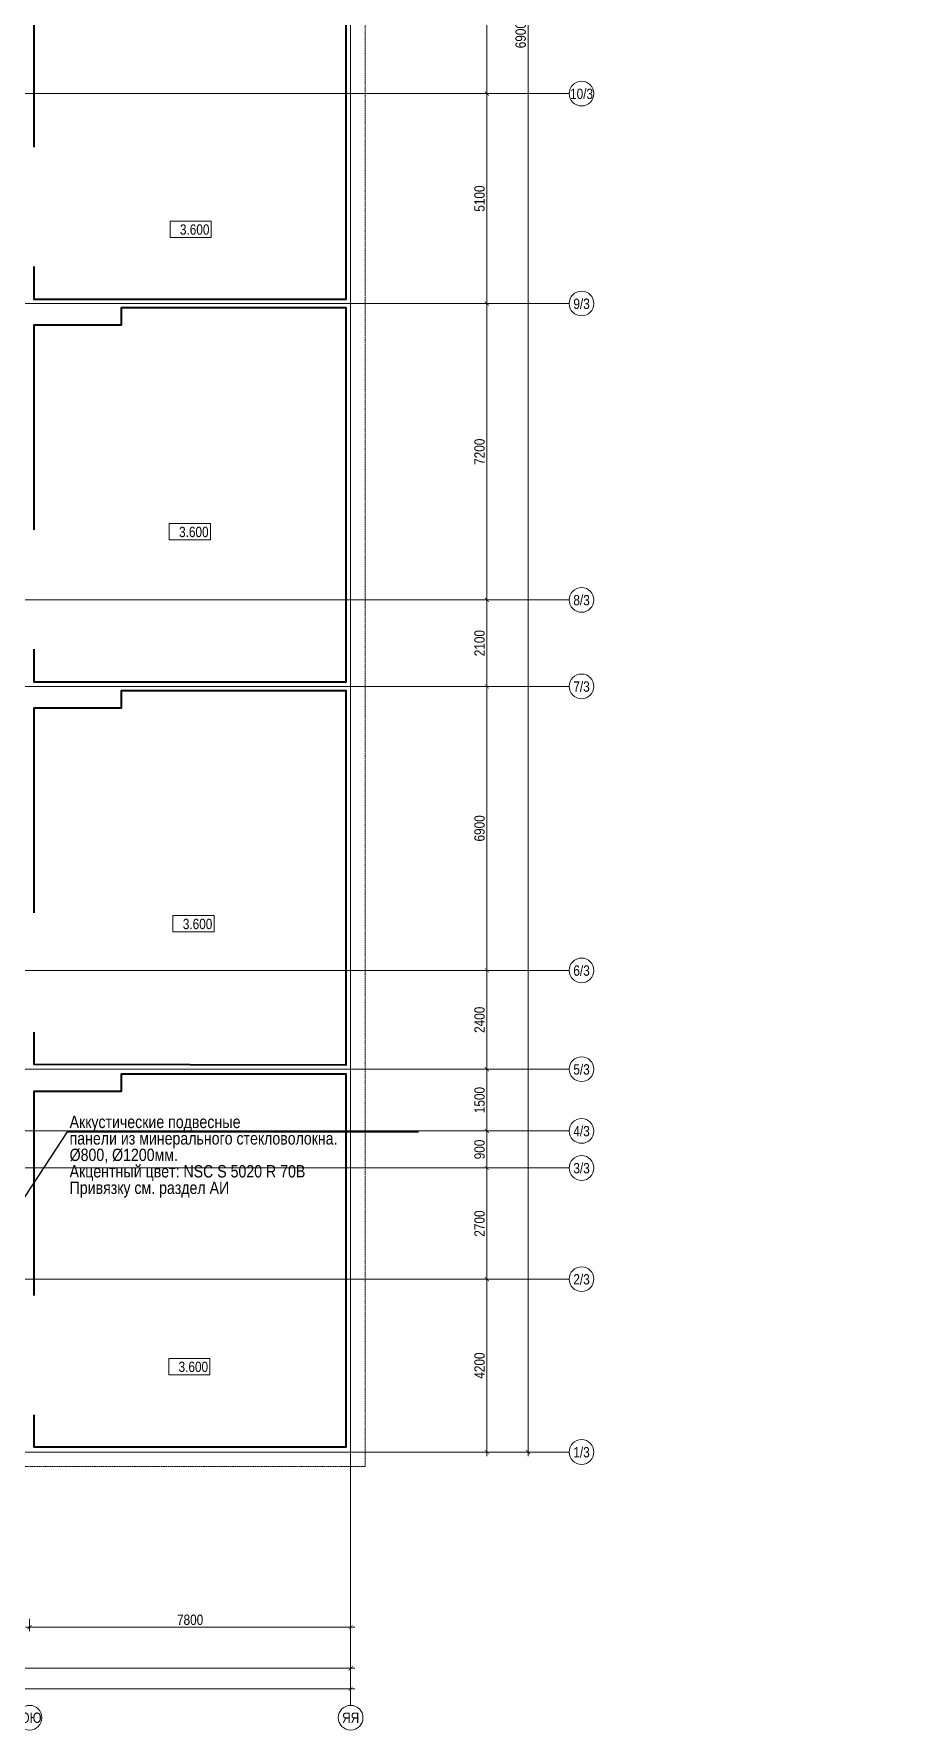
# Model space of a CAD drawing. Header units: millimetres. Extents: x -328335 to 1212475, y -208171 to 164144.
# Drawn here: x 106905 to 127779, y -6755 to 34450 of the extents above; entities that cross this region are included whole.
import ezdxf
from ezdxf import colors
from ezdxf.entities.mleader import LeaderData, LeaderLine
from ezdxf.enums import TextEntityAlignment as Align
from ezdxf.math import Vec2, Vec3

# ---------------------------------------------------------------- set-up
doc = ezdxf.new("R2010")
doc.units = ezdxf.units.MM
doc.header["$LTSCALE"] = 0.5
doc.linetypes.add('CENTER2', pattern=[28.575, 19.05, -3.175, 3.175, -3.175])
doc.linetypes.add('DASHED', pattern=[19.05, 12.7, -6.35])
doc.layers.get('Defpoints').update_dxf_attribs({"color": 140})
for name, color, linetype, lineweight in [('АИ_Плинтус', 3, 'Continuous', 9), ('АР6_потолок_отм', 5, 'Continuous', 5), ('АЦ_Выноски', 7, 'Continuous', 5), ('РД_Оси_размер', 8, 'Continuous', 0)]:
    doc.layers.add(name, color=color, linetype=linetype, lineweight=lineweight)
doc.layers.add('АР_Делит', color=120, linetype='Continuous', lineweight=0, plot=False)
doc.layers.add('РД_Оси_100', color=7, linetype='Continuous', lineweight=0, true_color=0x525252)
doc.styles.add('Arial_Narrow_08', font='ARIALN.TTF', dxfattribs={"width": 0.8})
doc.styles.add('style1', font='ARIALN.TTF')
doc.styles.add('ккк', font='isocpeur.ttf', dxfattribs={"width": 0.85, "oblique": 15})
doc.dimstyles.new('Dim100_ареал', dxfattribs={"dimscale": 100, "dimtxt": 2.5, "dimasz": 1, "dimexe": 1, "dimexo": 1, "dimgap": 0.5, "dimtad": 1, "dimzin": 12, "dimdsep": 46, "dimtxsty": 'style1', "dimblk": 'ARCHTICK', "dimcen": 1, "dimdle": 1, "dimaunit": 1, "dimadec": 0, "dimazin": 3, "dimtfac": 1, "dimtmove": 1, "dimatfit": 3, "dimldrblk": 'OPEN30', "dimfxl": 2, "dimfxlon": 1, "dimtolj": 1, "dimtzin": 0, "dimlwd": 5, "dimlwe": 5, "dimarcsym": 0})

# ---------------------------------------------------------------- blocks, each defined once
blk = doc.blocks.new('A-iden')
at = {"linetype": 'Continuous', "lineweight": 5}
blk.add_circle((0, -4), 3, dxfattribs=at)
at = {"color": 0, "linetype": 'Continuous', "lineweight": 20, "style": 'ккк', "width": 0.85}
blk.add_attdef('ID', text='', height=4, dxfattribs=at).set_placement((0.31, -3.85), align=Align.MIDDLE_CENTER)
blk = doc.blocks.new('_ArchTick')
at = {"color": 0, "linetype": 'ByBlock', "const_width": 0.15}
blk.add_lwpolyline([(-0.5, -0.5), (0.5, 0.5)], dxfattribs=at)
blk = doc.blocks.new('*D526')
at = {"layer": 'Defpoints', "color": 0, "transparency": 16777216}
for p in [(106800, -3255), (114600, -3255), (114600, -4255)]:
    blk.add_point(p, dxfattribs=at)
at = {"layer": 'РД_Оси_размер', "color": 0, "lineweight": 5, "transparency": 16777216}
for p, q in [((106800, -4055), (106800, -4355)), ((114600, -4055), (114600, -4355)), ((106700, -4255), (114700, -4255))]:
    blk.add_line(p, q, dxfattribs=at)
at = {"layer": 'РД_Оси_размер', "color": 0, "lineweight": 5, "transparency": 16777216, "xscale": 100, "yscale": 100, "zscale": 100, "rotation": 180}
blk.add_blockref('_ArchTick', (106800, -4255), dxfattribs=at)
at = {"layer": 'РД_Оси_размер', "color": 0, "lineweight": 5, "transparency": 16777216, "xscale": 100, "yscale": 100, "zscale": 100}
blk.add_blockref('_ArchTick', (114600, -4255), dxfattribs=at)
at = {"layer": 'РД_Оси_размер', "color": 0, "transparency": 16777216, "insert": (110700, -4077), "char_height": 250, "attachment_point": 5, "style": 'style1'}
blk.add_mtext('\\A1;7800', dxfattribs=at)
blk = doc.blocks.new('_Open30')
at = {"color": 0, "linetype": 'ByBlock', "lineweight": -2}
for p, q in [((-1, 0.27), (0, 0)), ((0, 0), (-1, -0.27)), ((0, 0), (-1, 0))]:
    blk.add_line(p, q, dxfattribs=at)
blk = doc.blocks.new('*D575')
at = {"layer": 'Defpoints', "color": 0, "transparency": 16777216}
for p in [(0, -3255), (114600, -3255), (114600, -5755)]:
    blk.add_point(p, dxfattribs=at)
at = {"layer": 'РД_Оси_размер', "color": 0, "lineweight": 5, "transparency": 16777216}
for p, q in [((-100, -5755), (114700, -5755)), ((0, -5555), (0, -5855)), ((114600, -5555), (114600, -5855))]:
    blk.add_line(p, q, dxfattribs=at)
at = {"layer": 'РД_Оси_размер', "color": 0, "lineweight": 5, "transparency": 16777216, "xscale": 100, "yscale": 100, "zscale": 100, "rotation": 180}
blk.add_blockref('_ArchTick', (0, -5755), dxfattribs=at)
at = {"layer": 'РД_Оси_размер', "color": 0, "lineweight": 5, "transparency": 16777216, "xscale": 100, "yscale": 100, "zscale": 100}
blk.add_blockref('_ArchTick', (114600, -5755), dxfattribs=at)
at = {"layer": 'РД_Оси_размер', "color": 0, "transparency": 16777216, "insert": (57300, -5577), "char_height": 250, "attachment_point": 5, "style": 'style1'}
blk.add_mtext('\\A1;114600', dxfattribs=at)
blk = doc.blocks.new('*D574')
at = {"layer": 'Defpoints', "color": 0, "transparency": 16777216}
for p in [(94500, -3255), (114600, -3255), (114600, -5255)]:
    blk.add_point(p, dxfattribs=at)
at = {"layer": 'РД_Оси_размер', "color": 0, "lineweight": 5, "transparency": 16777216}
for p, q in [((94400, -5255), (114700, -5255)), ((94500, -5055), (94500, -5355)), ((114600, -5055), (114600, -5355))]:
    blk.add_line(p, q, dxfattribs=at)
at = {"layer": 'РД_Оси_размер', "color": 0, "lineweight": 5, "transparency": 16777216, "xscale": 100, "yscale": 100, "zscale": 100, "rotation": 180}
blk.add_blockref('_ArchTick', (94500, -5255), dxfattribs=at)
at = {"layer": 'РД_Оси_размер', "color": 0, "lineweight": 5, "transparency": 16777216, "xscale": 100, "yscale": 100, "zscale": 100}
blk.add_blockref('_ArchTick', (114600, -5255), dxfattribs=at)
at = {"layer": 'РД_Оси_размер', "color": 0, "transparency": 16777216, "insert": (104550, -5077), "char_height": 250, "attachment_point": 5, "style": 'style1'}
blk.add_mtext('\\A1;20100', dxfattribs=at)
blk = doc.blocks.new('*D387')
at = {"layer": 'Defpoints', "color": 0, "transparency": 16777216}
for p in [(116910, 69000), (118910, 69000), (116910, 0)]:
    blk.add_point(p, dxfattribs=at)
at = {"layer": 'РД_Оси_размер', "color": 0, "lineweight": 5, "transparency": 16777216}
for p, q in [((118710, 69000), (119010, 69000)), ((118910, -100), (118910, 69100)), ((118710, 0), (119010, 0))]:
    blk.add_line(p, q, dxfattribs=at)
at = {"layer": 'РД_Оси_размер', "color": 0, "lineweight": 5, "transparency": 16777216, "xscale": 100, "yscale": 100, "zscale": 100}
for p, rotation in [((118910, 69000), 90), ((118910, 0), 270)]:
    blk.add_blockref('_ArchTick', p, dxfattribs=dict(at, rotation=rotation))
at = {"layer": 'РД_Оси_размер', "color": 0, "transparency": 16777216, "insert": (118732, 34500), "char_height": 250, "attachment_point": 5, "rotation": 90, "style": 'style1'}
blk.add_mtext('\\A1;69000', dxfattribs=at)
blk = doc.blocks.new('*D597')
at = {"layer": 'Defpoints', "color": 0, "transparency": 16777216}
for p in [(116910, 4200), (117910, 4200), (116910, 0)]:
    blk.add_point(p, dxfattribs=at)
at = {"layer": 'РД_Оси_размер', "color": 0, "lineweight": 5, "transparency": 16777216}
for p, q in [((117710, 4200), (118010, 4200)), ((117910, -100), (117910, 4300)), ((117710, 0), (118010, 0))]:
    blk.add_line(p, q, dxfattribs=at)
at = {"layer": 'РД_Оси_размер', "color": 0, "lineweight": 5, "transparency": 16777216, "xscale": 100, "yscale": 100, "zscale": 100}
for p, rotation in [((117910, 4200), 90), ((117910, 0), 270)]:
    blk.add_blockref('_ArchTick', p, dxfattribs=dict(at, rotation=rotation))
at = {"layer": 'РД_Оси_размер', "color": 0, "transparency": 16777216, "insert": (117732, 2100), "char_height": 250, "attachment_point": 5, "rotation": 90, "style": 'style1'}
blk.add_mtext('\\A1;4200', dxfattribs=at)
blk = doc.blocks.new('*D598')
at = {"layer": 'Defpoints', "color": 0, "transparency": 16777216}
for p in [(116910, 6900), (117910, 6900), (116910, 4200)]:
    blk.add_point(p, dxfattribs=at)
at = {"layer": 'РД_Оси_размер', "color": 0, "lineweight": 5, "transparency": 16777216}
for p, q in [((117710, 6900), (118010, 6900)), ((117910, 4100), (117910, 7000)), ((117710, 4200), (118010, 4200))]:
    blk.add_line(p, q, dxfattribs=at)
at = {"layer": 'РД_Оси_размер', "color": 0, "lineweight": 5, "transparency": 16777216, "xscale": 100, "yscale": 100, "zscale": 100}
for p, rotation in [((117910, 6900), 90), ((117910, 4200), 270)]:
    blk.add_blockref('_ArchTick', p, dxfattribs=dict(at, rotation=rotation))
at = {"layer": 'РД_Оси_размер', "color": 0, "transparency": 16777216, "insert": (117732, 5550), "char_height": 250, "attachment_point": 5, "rotation": 90, "style": 'style1'}
blk.add_mtext('\\A1;2700', dxfattribs=at)
blk = doc.blocks.new('*D389')
at = {"layer": 'Defpoints', "color": 0, "transparency": 16777216}
for p in [(116910, 7800), (117910, 7800), (116910, 6900)]:
    blk.add_point(p, dxfattribs=at)
at = {"layer": 'РД_Оси_размер', "color": 0, "lineweight": 5, "transparency": 16777216}
for p, q in [((117910, 6800), (117910, 7900)), ((117710, 7800), (118010, 7800)), ((117710, 6900), (118010, 6900))]:
    blk.add_line(p, q, dxfattribs=at)
at = {"layer": 'РД_Оси_размер', "color": 0, "lineweight": 5, "transparency": 16777216, "xscale": 100, "yscale": 100, "zscale": 100}
for p, rotation in [((117910, 7800), 90), ((117910, 6900), 270)]:
    blk.add_blockref('_ArchTick', p, dxfattribs=dict(at, rotation=rotation))
at = {"layer": 'РД_Оси_размер', "color": 0, "transparency": 16777216, "insert": (117732, 7350), "char_height": 250, "attachment_point": 5, "rotation": 90, "style": 'style1'}
blk.add_mtext('\\A1;900', dxfattribs=at)
blk = doc.blocks.new('*D390')
at = {"layer": 'Defpoints', "color": 0, "transparency": 16777216}
for p in [(116910, 9300), (117910, 9300), (116910, 7800)]:
    blk.add_point(p, dxfattribs=at)
at = {"layer": 'РД_Оси_размер', "color": 0, "lineweight": 5, "transparency": 16777216}
for p, q in [((117710, 9300), (118010, 9300)), ((117910, 7700), (117910, 9400)), ((117710, 7800), (118010, 7800))]:
    blk.add_line(p, q, dxfattribs=at)
at = {"layer": 'РД_Оси_размер', "color": 0, "lineweight": 5, "transparency": 16777216, "xscale": 100, "yscale": 100, "zscale": 100}
for p, rotation in [((117910, 9300), 90), ((117910, 7800), 270)]:
    blk.add_blockref('_ArchTick', p, dxfattribs=dict(at, rotation=rotation))
at = {"layer": 'РД_Оси_размер', "color": 0, "transparency": 16777216, "insert": (117732, 8550), "char_height": 250, "attachment_point": 5, "rotation": 90, "style": 'style1'}
blk.add_mtext('\\A1;1500', dxfattribs=at)
blk = doc.blocks.new('*D391')
at = {"layer": 'Defpoints', "color": 0, "transparency": 16777216}
for p in [(116910, 11700), (117910, 11700), (116910, 9300)]:
    blk.add_point(p, dxfattribs=at)
at = {"layer": 'РД_Оси_размер', "color": 0, "lineweight": 5, "transparency": 16777216}
for p, q in [((117710, 11700), (118010, 11700)), ((117910, 9200), (117910, 11800)), ((117710, 9300), (118010, 9300))]:
    blk.add_line(p, q, dxfattribs=at)
at = {"layer": 'РД_Оси_размер', "color": 0, "lineweight": 5, "transparency": 16777216, "xscale": 100, "yscale": 100, "zscale": 100}
for p, rotation in [((117910, 11700), 90), ((117910, 9300), 270)]:
    blk.add_blockref('_ArchTick', p, dxfattribs=dict(at, rotation=rotation))
at = {"layer": 'РД_Оси_размер', "color": 0, "transparency": 16777216, "insert": (117732, 10500), "char_height": 250, "attachment_point": 5, "rotation": 90, "style": 'style1'}
blk.add_mtext('\\A1;2400', dxfattribs=at)
blk = doc.blocks.new('*D392')
at = {"layer": 'Defpoints', "color": 0, "transparency": 16777216}
for p in [(116910, 18600), (117910, 18600), (116910, 11700)]:
    blk.add_point(p, dxfattribs=at)
at = {"layer": 'РД_Оси_размер', "color": 0, "lineweight": 5, "transparency": 16777216}
for p, q in [((117710, 18600), (118010, 18600)), ((117910, 11600), (117910, 18700)), ((117710, 11700), (118010, 11700))]:
    blk.add_line(p, q, dxfattribs=at)
at = {"layer": 'РД_Оси_размер', "color": 0, "lineweight": 5, "transparency": 16777216, "xscale": 100, "yscale": 100, "zscale": 100}
for p, rotation in [((117910, 18600), 90), ((117910, 11700), 270)]:
    blk.add_blockref('_ArchTick', p, dxfattribs=dict(at, rotation=rotation))
at = {"layer": 'РД_Оси_размер', "color": 0, "transparency": 16777216, "insert": (117732, 15150), "char_height": 250, "attachment_point": 5, "rotation": 90, "style": 'style1'}
blk.add_mtext('\\A1;6900', dxfattribs=at)
blk = doc.blocks.new('*D393')
at = {"layer": 'Defpoints', "color": 0, "transparency": 16777216}
for p in [(116910, 20700), (117910, 20700), (116910, 18600)]:
    blk.add_point(p, dxfattribs=at)
at = {"layer": 'РД_Оси_размер', "color": 0, "lineweight": 5, "transparency": 16777216}
for p, q in [((117710, 20700), (118010, 20700)), ((117910, 18500), (117910, 20800)), ((117710, 18600), (118010, 18600))]:
    blk.add_line(p, q, dxfattribs=at)
at = {"layer": 'РД_Оси_размер', "color": 0, "lineweight": 5, "transparency": 16777216, "xscale": 100, "yscale": 100, "zscale": 100}
for p, rotation in [((117910, 20700), 90), ((117910, 18600), 270)]:
    blk.add_blockref('_ArchTick', p, dxfattribs=dict(at, rotation=rotation))
at = {"layer": 'РД_Оси_размер', "color": 0, "transparency": 16777216, "insert": (117732, 19650), "char_height": 250, "attachment_point": 5, "rotation": 90, "style": 'style1'}
blk.add_mtext('\\A1;2100', dxfattribs=at)
blk = doc.blocks.new('*D394')
at = {"layer": 'Defpoints', "color": 0, "transparency": 16777216}
for p in [(116910, 27900), (117910, 27900), (116910, 20700)]:
    blk.add_point(p, dxfattribs=at)
at = {"layer": 'РД_Оси_размер', "color": 0, "lineweight": 5, "transparency": 16777216}
for p, q in [((117710, 27900), (118010, 27900)), ((117910, 20600), (117910, 28000)), ((117710, 20700), (118010, 20700))]:
    blk.add_line(p, q, dxfattribs=at)
at = {"layer": 'РД_Оси_размер', "color": 0, "lineweight": 5, "transparency": 16777216, "xscale": 100, "yscale": 100, "zscale": 100}
for p, rotation in [((117910, 27900), 90), ((117910, 20700), 270)]:
    blk.add_blockref('_ArchTick', p, dxfattribs=dict(at, rotation=rotation))
at = {"layer": 'РД_Оси_размер', "color": 0, "transparency": 16777216, "insert": (117732, 24300), "char_height": 250, "attachment_point": 5, "rotation": 90, "style": 'style1'}
blk.add_mtext('\\A1;7200', dxfattribs=at)
blk = doc.blocks.new('*D395')
at = {"layer": 'Defpoints', "color": 0, "transparency": 16777216}
for p in [(116910, 33000), (117910, 33000), (116910, 27900)]:
    blk.add_point(p, dxfattribs=at)
at = {"layer": 'РД_Оси_размер', "color": 0, "lineweight": 5, "transparency": 16777216}
for p, q in [((117710, 33000), (118010, 33000)), ((117910, 27800), (117910, 33100)), ((117710, 27900), (118010, 27900))]:
    blk.add_line(p, q, dxfattribs=at)
at = {"layer": 'РД_Оси_размер', "color": 0, "lineweight": 5, "transparency": 16777216, "xscale": 100, "yscale": 100, "zscale": 100}
for p, rotation in [((117910, 33000), 90), ((117910, 27900), 270)]:
    blk.add_blockref('_ArchTick', p, dxfattribs=dict(at, rotation=rotation))
at = {"layer": 'РД_Оси_размер', "color": 0, "transparency": 16777216, "insert": (117732, 30450), "char_height": 250, "attachment_point": 5, "rotation": 90, "style": 'style1'}
blk.add_mtext('\\A1;5100', dxfattribs=at)
blk = doc.blocks.new('*D396')
at = {"layer": 'Defpoints', "color": 0, "transparency": 16777216}
for p in [(116910, 37200), (117910, 37200), (116910, 33000)]:
    blk.add_point(p, dxfattribs=at)
at = {"layer": 'РД_Оси_размер', "color": 0, "lineweight": 5, "transparency": 16777216}
for p, q in [((117710, 37200), (118010, 37200)), ((117910, 32900), (117910, 37300)), ((117710, 33000), (118010, 33000))]:
    blk.add_line(p, q, dxfattribs=at)
at = {"layer": 'РД_Оси_размер', "color": 0, "lineweight": 5, "transparency": 16777216, "xscale": 100, "yscale": 100, "zscale": 100}
for p, rotation in [((117910, 37200), 90), ((117910, 33000), 270)]:
    blk.add_blockref('_ArchTick', p, dxfattribs=dict(at, rotation=rotation))
at = {"layer": 'РД_Оси_размер', "color": 0, "transparency": 16777216, "insert": (117732, 35100), "char_height": 250, "attachment_point": 5, "rotation": 90, "style": 'style1'}
blk.add_mtext('\\A1;4200', dxfattribs=at)
blk = doc.blocks.new('Отметка_план')
at = {"color": 7, "lineweight": 5}
blk.add_lwpolyline([(0, 0), (10, 0), (10, 4), (0, 4)], close=True, dxfattribs=at)
at = {"style": 'Arial_Narrow_08', "width": 0.8}
blk.add_attdef('OTMG', text='', height=2.5, dxfattribs=at).set_placement((9.06, 0.7), align=Align.RIGHT)
blk = doc.blocks.new('_Dot')
at = {"color": 0, "linetype": 'ByBlock', "lineweight": -2}
blk.add_line((-0.5, 0), (-1, 0), dxfattribs=at)
at = {"color": 0, "linetype": 'ByBlock', "const_width": 0.5}
blk.add_lwpolyline([(-0.25, 0, 1), (0.25, 0, 1)], format="xyb", close=True, dxfattribs=at)
blk = doc.blocks.new('2200_АР_ОСИ_3эт_100_6.02.25')
at = {"layer": 'АР_Делит', "color": 5, "linetype": 'DASHED'}
blk.add_lwpolyline([(114955, 135155), (114955, -355), (93595.036, -355), (93595.036, 13855), (94145, 13855), (94145, 68320), (66055, 68320), (66055, 13857.73), (83455, 13857.73), (83455, -355), (45245, -355), (45245, 13145), (44695, 13145), (44695, 26755), (45245, 26755), (45245, 68320), (20455, 68320), (20455, 26755), (27955, 26755), (27955, 13145), (-355, 13145), (-355, 100855)], dxfattribs=at)
at = {"layer": 'РД_Оси_100', "color": 8, "linetype": 'CENTER2', "true_color": 0x808080}
for p, q in [((114600, -6155), (114600, 139938.679)), ((119910, 33000), (94200, 33000)), ((119910, 27900), (94200, 27900)), ((119910, 20700), (94200, 20700)), ((119910, 18600), (94200, 18600)), ((119910, 11700), (94200, 11700)), ((119910, 9300), (94200, 9300)), ((119910, 7800), (94200, 7800)), ((119910, 4200), (94200, 4200)), ((119910, 0), (94200, 0))]:
    blk.add_line(p, q, dxfattribs=at)
blk.add_lwpolyline([(94200, 6900), (119910, 6900)], dxfattribs=at)
at = {"layer": 'РД_Оси_100', "color": 0}
ref = blk.add_blockref('A-iden', (120210, 33400), dxfattribs=dict(at, xscale=-100, yscale=100, zscale=100))
ref.add_attrib('ID', '10/3', dxfattribs={"layer": '0', "linetype": 'Continuous', "height": 250, "style": 'style1'}).set_placement((120210, 33000), align=Align.MIDDLE)
ref = blk.add_blockref('A-iden', (120210, 28300), dxfattribs=dict(at, xscale=-100, yscale=100, zscale=100))
ref.add_attrib('ID', '9/3', dxfattribs={"layer": '0', "linetype": 'Continuous', "height": 250, "style": 'style1'}).set_placement((120210, 27900), align=Align.MIDDLE)
ref = blk.add_blockref('A-iden', (120210, 21100), dxfattribs=dict(at, xscale=-100, yscale=100, zscale=100))
ref.add_attrib('ID', '8/3', dxfattribs={"layer": '0', "linetype": 'Continuous', "height": 250, "style": 'style1'}).set_placement((120210, 20700), align=Align.MIDDLE)
ref = blk.add_blockref('A-iden', (120210, 19000), dxfattribs=dict(at, xscale=-100, yscale=100, zscale=100))
ref.add_attrib('ID', '7/3', dxfattribs={"layer": '0', "linetype": 'Continuous', "height": 250, "style": 'style1'}).set_placement((120210, 18600), align=Align.MIDDLE)
ref = blk.add_blockref('A-iden', (120210, 12100), dxfattribs=dict(at, xscale=-100, yscale=100, zscale=100))
ref.add_attrib('ID', '6/3', dxfattribs={"layer": '0', "linetype": 'Continuous', "height": 250, "style": 'style1'}).set_placement((120210, 11700), align=Align.MIDDLE)
ref = blk.add_blockref('A-iden', (120210, 9700), dxfattribs=dict(at, xscale=-100, yscale=100, zscale=100))
ref.add_attrib('ID', '5/3', dxfattribs={"layer": '0', "linetype": 'Continuous', "height": 250, "style": 'style1'}).set_placement((120210, 9300), align=Align.MIDDLE)
ref = blk.add_blockref('A-iden', (120210, 8200), dxfattribs=dict(at, xscale=-100, yscale=100, zscale=100))
ref.add_attrib('ID', '4/3', dxfattribs={"layer": '0', "linetype": 'Continuous', "height": 250, "style": 'style1'}).set_placement((120210, 7800), align=Align.MIDDLE)
ref = blk.add_blockref('A-iden', (120210, 7300), dxfattribs=dict(at, xscale=-100, yscale=100, zscale=100))
ref.add_attrib('ID', '3/3', dxfattribs={"layer": '0', "linetype": 'Continuous', "height": 250, "style": 'style1'}).set_placement((120210, 6900), align=Align.MIDDLE)
ref = blk.add_blockref('A-iden', (120210, 4600), dxfattribs=dict(at, xscale=-100, yscale=100, zscale=100))
ref.add_attrib('ID', '2/3', dxfattribs={"layer": '0', "linetype": 'Continuous', "height": 250, "style": 'style1'}).set_placement((120210, 4200), align=Align.MIDDLE)
ref = blk.add_blockref('A-iden', (120210, 400), dxfattribs=dict(at, xscale=-100, yscale=100, zscale=100))
ref.add_attrib('ID', '1/3', dxfattribs={"layer": '0', "linetype": 'Continuous', "height": 250, "style": 'style1'}).set_placement((120210, 0), align=Align.MIDDLE)
ref = blk.add_blockref('A-iden', (106799.266, -6054.999), dxfattribs=dict(at, xscale=100, yscale=100, zscale=100))
ref.add_attrib('ID', 'ЮЮ', dxfattribs={"layer": '0', "linetype": 'Continuous', "height": 250, "style": 'style1'}).set_placement((106799.266, -6454.999), align=Align.MIDDLE)
ref = blk.add_blockref('A-iden', (114600, -6054.999), dxfattribs=dict(at, xscale=100, yscale=100, zscale=100))
ref.add_attrib('ID', 'ЯЯ', dxfattribs={"layer": '0', "linetype": 'Continuous', "height": 250, "style": 'style1'}).set_placement((114600, -6454.999), align=Align.MIDDLE)
at = {"layer": 'РД_Оси_размер'}
for base, p1, p2, picture, middle in [((118910, 69000), (116910, 0), (116910, 69000), '*D387', (118732.357, 34500)), ((117910, 37200), (116910, 33000), (116910, 37200), '*D396', (117732.357, 35100)), ((117910, 33000), (116910, 27900), (116910, 33000), '*D395', (117732.357, 30450)), ((117910, 27900), (116910, 20700), (116910, 27900), '*D394', (117732.357, 24300)), ((117910, 20700), (116910, 18600), (116910, 20700), '*D393', (117732.357, 19650)), ((117910, 18600), (116910, 11700), (116910, 18600), '*D392', (117732.357, 15150)), ((117910, 11700), (116910, 9300), (116910, 11700), '*D391', (117732.357, 10500)), ((117910, 9300), (116910, 7800), (116910, 9300), '*D390', (117732.357, 8550)), ((117910, 7800), (116910, 6900), (116910, 7800), '*D389', (117732.357, 7350)), ((117910, 6900), (116910, 4200), (116910, 6900), '*D598', (117732.357, 5550)), ((117910, 4200), (116910, 0), (116910, 4200), '*D597', (117732.357, 2100))]:
    dim = blk.add_linear_dim(base=base, p1=p1, p2=p2, angle=90, dimstyle='Dim100_ареал', dxfattribs=at)
    dim.commit()
    dim.dimension.update_dxf_attribs({"geometry": picture, "text_midpoint": middle})
for base, p1, picture, middle in [((114600, -5755), (0, -3255), '*D575', (57300, -5577.357)), ((114600, -5255), (94500, -3255), '*D574', (104550, -5077.357)), ((114600, -4255), (106800, -3255), '*D526', (110700, -4077.357))]:
    dim = blk.add_linear_dim(base=base, p1=p1, p2=(114600, -3255), dimstyle='Dim100_ареал', dxfattribs=at)
    dim.commit()
    dim.dimension.update_dxf_attribs({"geometry": picture, "text_midpoint": middle})

msp = doc.modelspace()

# ---------------------------------------------------------------- linework, layer by layer
at = {"layer": 'АИ_Плинтус', "color": 24, "linetype": 'ByBlock', "lineweight": 40, "true_color": 0xa52900}
for points in [[(106910, 31700), (106910, 36680), (109030, 36680), (109030, 37100), (114480, 37100), (114480, 28000), (106910.003, 28000), (106910.003, 28800)], [(106910.003, 22400), (106910, 27380), (109030.003, 27379.999), (109030.003, 27799.999), (114480, 27800), (114480, 18700), (106910, 18700), (106910, 19500)], [(106910, 13100), (106910, 18080), (109030, 18080), (109030, 18500), (114480, 18500), (114479.999, 9400), (106910, 9410), (106910, 10200)], [(106910, 3800), (106910, 8769.999), (109030, 8769.999), (109030, 9190), (114479.999, 9190), (114479.999, 120), (106910, 120), (106910, 900)]]:
    msp.add_lwpolyline(points, dxfattribs=at)

# ---------------------------------------------------------------- block references
at = {"layer": 'АР6_потолок_отм'}
ref = msp.add_blockref('Отметка_план', (110211.794, 29503.42), dxfattribs=dict(at, xscale=100, yscale=100, zscale=100))
ref.add_attrib('OTMG', '3.600', dxfattribs={"layer": '0', "color": 0, "height": 250, "style": 'style1'}).set_placement((111169.212, 29823.237), align=Align.TOP_RIGHT)
ref = msp.add_blockref('Отметка_план', (110191.243, 22156.921), dxfattribs=dict(at, xscale=100, yscale=100, zscale=100))
ref.add_attrib('OTMG', '3.600', dxfattribs={"layer": '0', "color": 0, "height": 250, "style": 'style1'}).set_placement((111148.661, 22476.738), align=Align.TOP_RIGHT)
ref = msp.add_blockref('Отметка_план', (110282.178, 12633.144), dxfattribs=dict(at, xscale=100, yscale=100, zscale=100))
ref.add_attrib('OTMG', '3.600', dxfattribs={"layer": '0', "color": 0, "height": 250, "style": 'style1'}).set_placement((111239.596, 12952.961), align=Align.TOP_RIGHT)
ref = msp.add_blockref('Отметка_план', (110178.781, 1875.452), dxfattribs=dict(at, xscale=100, yscale=100, zscale=100))
ref.add_attrib('OTMG', '3.600', dxfattribs={"layer": '0', "color": 0, "height": 250, "style": 'style1'}).set_placement((111136.199, 2195.269), align=Align.TOP_RIGHT)
at = {"layer": 'РД_Оси_100'}
msp.add_blockref('2200_АР_ОСИ_3эт_100_6.02.25', (0, 0), dxfattribs=at)

# ---------------------------------------------------------------- leaders
at = {"layer": 'АЦ_Выноски', "transparency": 33554653}
ml = msp.add_multileader_mtext('Standard', dxfattribs=at)
ml.set_content('Аккустические подвесные \\Pпанели из минерального \\Pстекловолокна. %%C800, %%C1200мм.\\P\\pxa0.66667;Акцентный цвет: \\P{\\C240;\\c2367469;NSC S 0570-Y20R\\PПривязку см. раздел АИ}', color=256, style='style1')
ml.set_leader_properties(color=256)
ml.set_arrow_properties(name='DOT')
ml.build(insert=Vec2(0, 0))
ml.multileader.update_dxf_attribs({"has_dogleg": 0, "text_left_attachment_type": 6, "text_right_attachment_type": 6, "arrow_head_size": 200, "scale": 100})
ctx = ml.context
ctx.base_point, ctx.scale, ctx.char_height, ctx.arrow_head_size, ctx.landing_gap_size, ctx.plane_origin, ctx.plane_x_axis, ctx.plane_y_axis = Vec3(666.307, 29558.072), 100, 300, 200, 50, Vec3(7321.735, 10369.085), Vec3(1, 0.00000001), Vec3(-0.00000001, 1)
ctx.left_attachment, ctx.right_attachment = 6, 6
notes = []
notes.append((ctx, [(0, (1, 1, 0), (6705.189, 29558.072), (-1, -0.00000001), 800, [(1, [(7512.117, 24540.132), (5801.513, 25881.894)], 0, [])])]))
ctx.mtext.insert, ctx.mtext.text_direction, ctx.mtext.rotation, ctx.mtext.width, ctx.mtext.line_spacing_factor, ctx.mtext.flow_direction = Vec3(716.307, 29946.272), Vec3(1, 0.00000001), 0.00000001, 11047.033, 0.8, 5
ml = msp.add_multileader_mtext('Standard', dxfattribs=at)
ml.set_content('Аккустические подвесные \\Pпанели из минерального \\Pстекловолокна. %%C800, %%C1200мм.\\P\\pxa0.66667;Акцентный цвет: {\\C240;\\c2367469;NSC S 0570-Y20R\\PПривязку см. раздел АИ}', color=256, style='style1')
ml.set_leader_properties(color=256)
ml.set_arrow_properties(name='DOT')
ml.build(insert=Vec2(0, 0))
ml.multileader.update_dxf_attribs({"has_dogleg": 0, "text_left_attachment_type": 6, "text_right_attachment_type": 6, "arrow_head_size": 200, "scale": 100})
ctx = ml.context
ctx.base_point, ctx.scale, ctx.char_height, ctx.arrow_head_size, ctx.landing_gap_size, ctx.plane_origin, ctx.plane_x_axis, ctx.plane_y_axis = Vec3(38142.669, 19837.067), 100, 300, 200, 50, Vec3(27734.615, 25996.947), Vec3(1, 0.00000001), Vec3(-0.00000001, 1)
ctx.left_attachment, ctx.right_attachment = 6, 6
notes.append((ctx, [(1, (1, 1, 0), (37342.669, 19837.067), (1, 0.00000001), 800, [(1, [(36053.942, 22449.365), (31106.516, 22480.204)], 0, [])])]))
ctx.mtext.insert, ctx.mtext.text_direction, ctx.mtext.rotation, ctx.mtext.width, ctx.mtext.line_spacing_factor, ctx.mtext.flow_direction = Vec3(38192.669, 20225.266), Vec3(1, 0.00000001), 0.00000001, 11047.033, 0.8, 5
ml = msp.add_multileader_mtext('Standard', dxfattribs=at)
ml.set_content('\\pxa0.66667;Аккустические подвесные панели из минерального стекловолокна. \\P%%C800, %%C1200мм. \\PАкцентный цвет: {\\C240;\\c2367469;NSC S 1070-Y60R\\PПривязку см. раздел АИ}', color=256, style='style1')
ml.set_leader_properties(color=256)
ml.set_arrow_properties(name='DOT')
ml.build(insert=Vec2(0, 0))
ml.multileader.update_dxf_attribs({"has_dogleg": 0, "text_left_attachment_type": 6, "text_right_attachment_type": 6, "arrow_head_size": 200, "scale": 100})
ctx = ml.context
ctx.base_point, ctx.scale, ctx.char_height, ctx.arrow_head_size, ctx.landing_gap_size, ctx.plane_origin, ctx.plane_x_axis, ctx.plane_y_axis = Vec3(64160.343, 5070.212), 100, 300, 200, 50, Vec3(78725.731, -431.895), Vec3(1, 0.00000001), Vec3(-0.00000001, 1)
ctx.left_attachment, ctx.right_attachment = 6, 6
notes.append((ctx, [(0, (1, 1, 0), (70893.358, 5070.212), (-1, -0.00000001), 800, [(1, [(71915.609, 8788.982), (75763.721, 9016.321)], 0, [])])]))
ctx.mtext.insert, ctx.mtext.text_direction, ctx.mtext.rotation, ctx.mtext.width, ctx.mtext.defined_height, ctx.mtext.line_spacing_factor, ctx.mtext.flow_direction = Vec3(64210.343, 5458.411), Vec3(1, 0.00000001), 0.00000001, 7471.77828, 3026.269, 0.8, 5
ml = msp.add_multileader_mtext('Standard', dxfattribs=at)
ml.set_content('\\pxa0.66667;Аккустические подвесные \\Pпанели из минерального стекловолокна. \\P\\pa0.25;%%C800, %%C1200мм.\\P\\pa0.66667;Акцентный цвет: {\\C240;\\c2367469;NSC S 5020 R 70В\\PПривязку см. раздел АИ}', color=256, style='style1')
ml.set_leader_properties(color=256)
ml.set_arrow_properties(name='DOT')
ml.build(insert=Vec2(0, 0))
ml.multileader.update_dxf_attribs({"has_dogleg": 0, "text_left_attachment_type": 6, "text_right_attachment_type": 6, "arrow_head_size": 200, "scale": 100})
ctx = ml.context
ctx.base_point, ctx.scale, ctx.char_height, ctx.arrow_head_size, ctx.landing_gap_size, ctx.plane_origin, ctx.plane_x_axis, ctx.plane_y_axis = Vec3(107722.019, 7781.271), 100, 300, 200, 50, Vec3(103776.277, 6923.944), Vec3(1, 0.00000001), Vec3(-0.00000001, 1)
ctx.left_attachment, ctx.right_attachment = 6, 6
notes.append((ctx, [(1, (1, 1, 0), (106922.019, 7781.271), (1, 0.00000001), 800, [(2, [(101921.631, 8805.442), (105535.862, 8983.79), (106013.286, 5175.926)], 0, [])])]))
ctx.mtext.insert, ctx.mtext.text_direction, ctx.mtext.rotation, ctx.mtext.width, ctx.mtext.line_spacing_factor, ctx.mtext.flow_direction = Vec3(107772.019, 8169.47), Vec3(1, 0.00000001), 0.00000001, 11047.033, 0.8, 5
for ctx, leaders in notes:
    for number, flags, end, landing, length, lines in leaders:
        leader = LeaderData()
        leader.index, (leader.has_last_leader_line, leader.has_dogleg_vector, leader.attachment_direction) = number, flags
        leader.last_leader_point, leader.dogleg_vector, leader.dogleg_length = Vec3(end), Vec3(landing), length
        for number, points, colour, breaks in lines:
            line = LeaderLine()
            line.index, line.vertices, line.color, line.breaks = number, Vec3.list(points), colors.encode_raw_color(colour), breaks
            leader.lines.append(line)
        ctx.leaders.append(leader)

doc.saveas('drawing.dxf')
